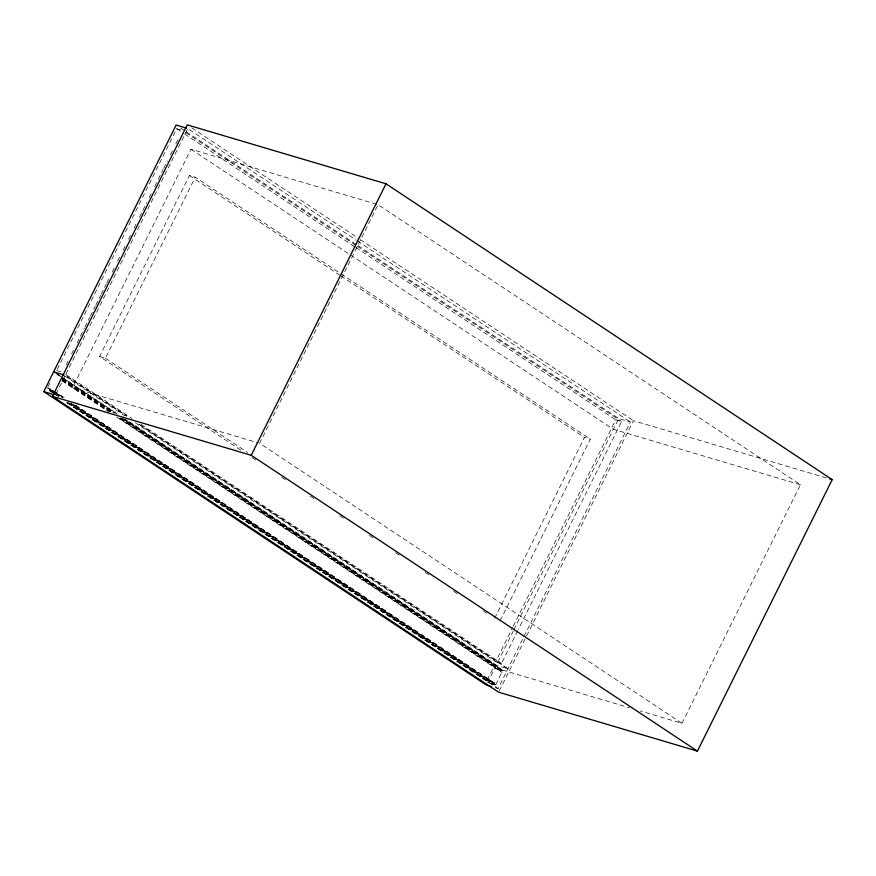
<?xml version="1.0" encoding="UTF-8"?>
<svg xmlns="http://www.w3.org/2000/svg" width="876" height="876" viewBox="0 0 876 876"><rect width="100%" height="100%" fill="white"/><g stroke="black" fill="none" stroke-linecap="round" stroke-linejoin="round"><path stroke-width="0.66" stroke-dasharray="4.38 3.29" d="M66.718 402.631L490.724 683.751L494.414 684.944L496.035 684.353L502.189 671.268L501.51 669.647L495.597 664.665L125.158 419.056M52.067 392.371L49.79 390.86L50.206 388.67L63.882 397.737M48.016 386.688L49.746 383.206M57.214 369.365L176.678 128.717L182.515 130.447M66.094 364.985L69.127 358.875M71.547 353.992L74.58 347.881M77.011 342.998L84.282 328.336M84.884 327.12L89.735 317.342M90.348 316.126L95.199 306.348M95.802 305.133L100.652 295.354M101.266 294.139L106.116 284.361M106.719 283.145L109.752 277.035M112.172 272.151L115.205 266.041M117.636 261.157L120.669 255.047M123.089 250.164L126.122 244.054M128.553 239.17L131.586 233.06M134.006 228.176L137.039 222.066M139.47 217.182L146.741 202.52M149.172 197.637L152.194 191.526M154.625 186.643L157.658 180.533M158.26 179.306L163.111 169.539M163.724 168.312L167.36 160.987M170.393 154.877L172.813 149.993M175.846 143.883L178.277 138.999M56.064 393.915L65.284 375.333L126.735 416.078L65.284 375.333M65.897 374.118L187.803 128.531L356.214 240.177M376.735 204.283L190.979 149.216L72.544 387.794L258.3 442.873M240.747 450.067L99.579 356.477L189.424 175.485L195.271 177.215L339.844 273.071M99.579 356.477L105.427 358.207L195.271 177.215M494.611 618.39L584.456 437.398L590.304 439.128L500.459 620.12M135.298 422.758L495.674 661.687L512.646 627.479M513.259 626.263L615.74 419.812L621.577 421.553L518.493 629.22M71.372 403.716L487.395 679.557L494.896 664.457L495.597 664.665M487.582 682.765L513.216 631.125M513.774 629.932L618.741 418.531L630.435 422.002L498.115 688.547L494.217 687.397M495.674 661.687L501.51 663.417L517.891 630.435M499.287 690.978L525.994 637.17M526.607 635.943L633.447 420.71L826.966 478.088M682.01 723.313L800.445 484.735L378.038 204.677L259.603 443.256L682.01 723.313L640.148 710.907M800.445 484.735L613.375 429.273L352.656 256.416M56.611 370.581L62.448 372.322M50.206 388.67L47.435 387.849L54.279 392.382M507.916 668.804L138.112 423.623L507.916 668.804L496.232 665.344L125.279 419.396M494.951 667.862L629.68 707.808M487.395 679.557L490.166 680.378L489.673 682.229L490.724 683.751M191.8 127.896L359.127 238.83M360.266 239.586L633.447 420.71M357.342 240.933L630.435 422.002M180.664 128.082L185.219 131.093M186.358 131.849L357.036 245.017M358.175 245.773L618.741 418.531M185.942 132.714L355.864 245.379M357.003 246.134L621.577 421.553M176.678 128.717L183.511 133.251M184.661 134.006L354.583 246.671M355.722 247.426L615.74 419.812M190.979 149.216L351.517 255.661M340.983 273.827L590.304 439.128M189.424 175.485L339.691 275.108M340.83 275.863L584.456 437.398M105.427 358.207L247.722 452.553M252.124 457.611L257.818 461.389M281.722 477.245L286.277 480.256M310.181 496.112L315.875 499.878M339.789 515.734L345.472 519.512M369.387 535.356L373.942 538.379M395.569 552.723L400.124 555.734M425.167 572.346L429.722 575.368M453.626 591.212L459.32 594.99M483.224 610.835L487.779 613.857M65.875 374.589L132.013 418.443M141.145 424.488L501.51 663.417M64.594 375.881L125.027 415.947M56.776 373.713L60.192 375.979M61.331 376.746L117.187 413.768M57.006 374.129L62.7 377.906M63.838 378.662L117.318 414.118M62.503 378.52L113.792 412.53M124.053 419.33L501.324 669.472M62.689 378.706L113.979 412.705M121.961 417.994L501.51 669.647M61.824 378.312L114.252 413.067M123.374 419.111L501.784 670.009M62.054 378.75L112.205 412.005M121.326 418.049L502.014 670.458M62.174 379.155L113.464 413.154M121.446 418.443L502.134 670.852M62.229 379.56L111.241 412.059M120.351 418.104L502.189 671.268M62.196 380.064L110.069 411.808M120.33 418.608L502.167 671.772M62.119 380.469L107.715 410.702M119.103 418.257L502.079 672.177M61.977 380.764L108.974 411.961M116.683 417.042L501.937 672.472M64.189 397.671C57.794 393.313 49.034 387.882 62.667 397.43M75.588 405.227L496.166 684.09M75.281 405.292L496.035 684.353M74.066 404.986L495.794 684.605M49.91 389.251L54.476 392.273M55.506 393.094L62.448 397.562M71.46 403.683L495.466 684.802M55.418 393.138L62.262 397.671M49.779 389.59L54.334 392.612M55.473 393.368L60.039 396.39M70.956 403.825L494.962 684.955M49.691 390.072L59.02 396.27M69.062 402.927L494.414 684.944M49.713 390.521L54.268 393.543M55.407 394.299L58.823 396.565M67.945 402.61L489.673 682.229M53.206 393.138L57.772 396.16M68.032 402.96L489.75 682.568M66.872 402.621L498.115 688.547M55.637 372.957L60.411 376.965"/><path stroke-width="1.31" d="M491.622 686.62L486.432 685.087L43.8 391.616L176.109 125.06L186.511 128.137M52.472 396.368L187.245 124.874L385.998 183.796L832.2 479.632L697.427 751.126L498.674 692.204L52.472 396.368L251.226 455.29L697.427 751.126M251.226 455.29L385.998 183.796M829.583 478.865L832.2 479.632M53.6 371.873L63.992 374.95M43.8 391.616L54.192 394.693"/></g></svg>
